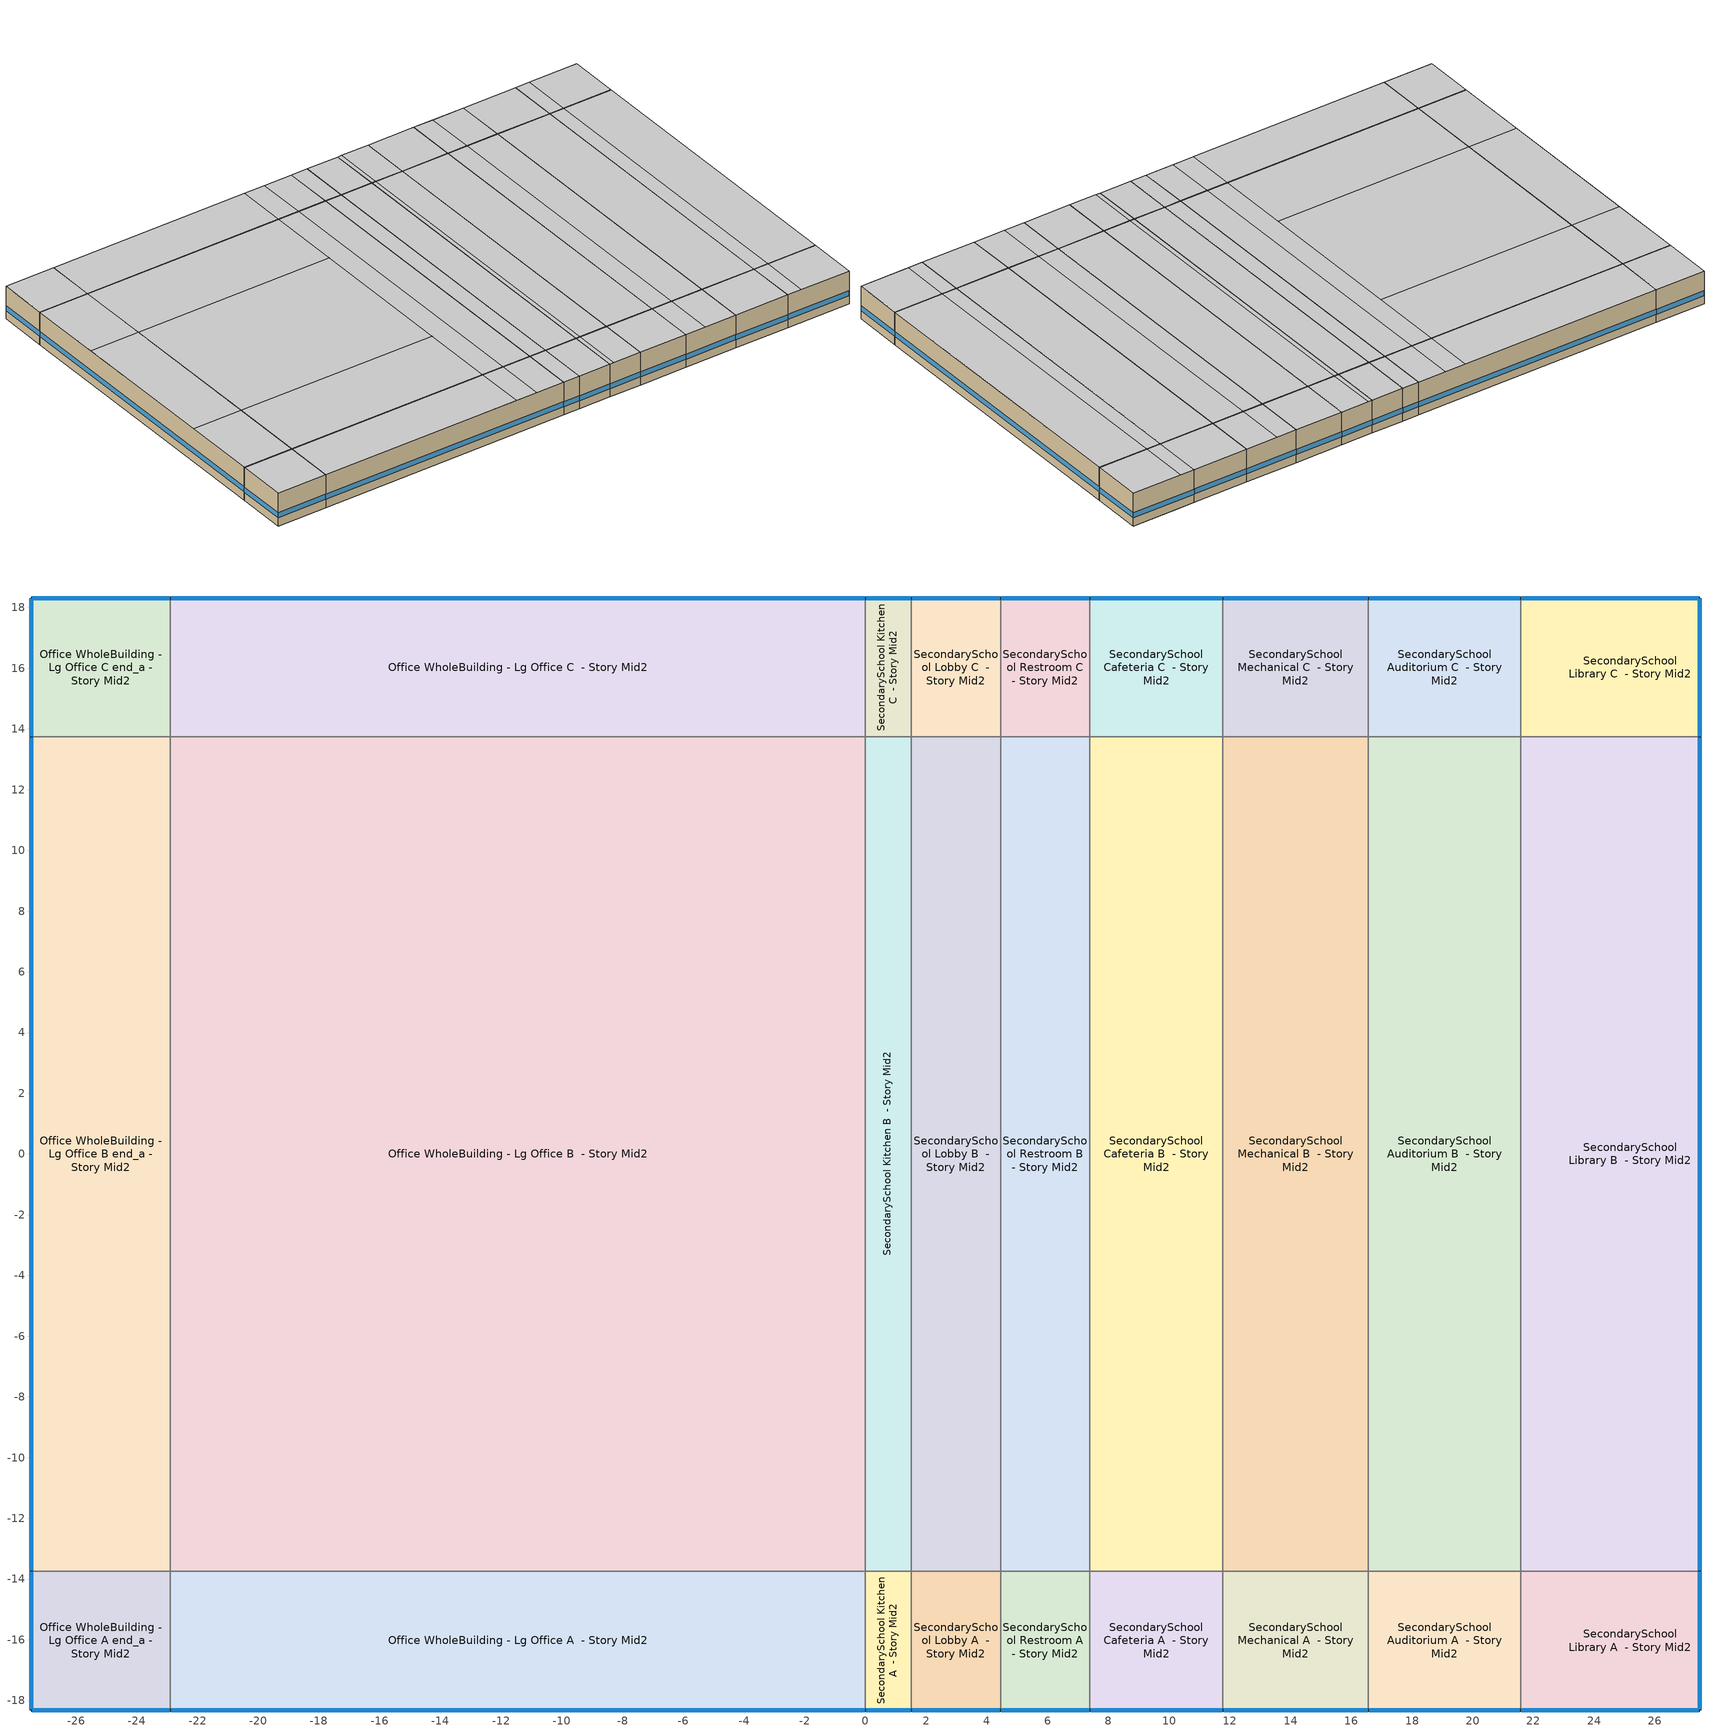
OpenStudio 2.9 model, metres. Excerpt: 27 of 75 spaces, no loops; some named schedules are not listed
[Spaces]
Office WholeBuilding - Lg Office A end_a - Story Mid2
 floor to Office WholeBuilding - Lg Office A end_a - Story Mid: -27.47,-18.31 -27.47,-13.74 -22.9,-13.74 -22.9,-18.31 z6.1
 wall outside: -27.47,-13.74 -27.47,-18.31 -22.9,-18.31 z6.1:9.14
 wall to Office WholeBuilding - Lg Office B end_a - Story Mid2: -22.9,-13.74 -27.47,-13.74 z6.1:9.14
 wall to Office WholeBuilding - Lg Office A  - Story Mid2: -22.9,-18.31 -22.9,-13.74 z6.1:9.14
 window: -27.47,-13.77 -27.47,-18.29 / -27.44,-18.31 -22.92,-18.31 z6.86:7.32
 ceiling to SecondarySchool Classroom A end_a - Story Mid3: -22.9,-18.31 -22.9,-13.74 -27.47,-13.74 -27.47,-18.31 z9.14
Office WholeBuilding - Lg Office B end_a - Story Mid2
 floor to Office WholeBuilding - Lg Office B end_a - Story Mid: -27.47,-13.74 -27.47,13.74 -22.9,13.74 -22.9,-13.74 z6.1
 wall outside: -27.47,13.74 -27.47,-13.74 z6.1:9.14
 wall to Office WholeBuilding - Lg Office C end_a - Story Mid2: -22.9,13.74 -27.47,13.74 z6.1:9.14
 wall to Office WholeBuilding - Lg Office B  - Story Mid2: -22.9,-13.74 -22.9,13.74 z6.1:9.14
 window: -27.47,13.71 -27.47,-13.71 z6.86:7.32
 ceiling to SecondarySchool Classroom A end_a - Story Mid3: -22.9,-13.74 -22.9,-6.92 -27.47,-6.92 -27.47,-13.74 z9.14
 ceiling to SecondarySchool Classroom C end_a - Story Mid3: -22.9,6.92 -22.9,13.74 -27.47,13.74 -27.47,6.92 z9.14
 ceiling to SecondarySchool Corridor B end_a - Story Mid3: -22.9,-6.92 -22.9,6.92 -27.47,6.92 -27.47,-6.92 z9.14
Office WholeBuilding - Lg Office C end_a - Story Mid2
 floor to Office WholeBuilding - Lg Office C end_a - Story Mid: -27.47,13.74 -27.47,18.31 -22.9,18.31 -22.9,13.74 z6.1
 wall outside: -22.9,18.31 -27.47,18.31 -27.47,13.74 z6.1:9.14
 wall to Office WholeBuilding - Lg Office C  - Story Mid2: -22.9,13.74 -22.9,18.31 z6.1:9.14
 window: -27.47,18.29 -27.47,13.77 / -22.92,18.31 -27.44,18.31 z6.86:7.32
 ceiling to SecondarySchool Classroom C end_a - Story Mid3: -22.9,13.74 -22.9,18.31 -27.47,18.31 -27.47,13.74 z9.14
Office WholeBuilding - Lg Office A  - Story Mid2
 floor to Office WholeBuilding - Lg Office A  - Story Mid: 0,-13.74 0,-18.31 -22.9,-18.31 -22.9,-13.74 z6.1
 wall outside: -22.9,-18.31 0,-18.31 z6.1:9.14
 wall to Office WholeBuilding - Lg Office B  - Story Mid2: 0,-13.74 -22.9,-13.74 z6.1:9.14
 wall to SecondarySchool Kitchen A  - Story Mid2: 0,-18.31 0,-13.74 z6.1:9.14
 window: -22.87,-18.31 -0.03,-18.31 z6.86:7.32
 ceiling to SecondarySchool Auditorium A  - Story Mid3: -2.6,-18.31 -2.6,-13.74 -4.5,-13.74 -4.5,-18.31 z9.14
 ceiling to SecondarySchool Classroom A  - Story Mid3: -4.5,-18.31 -4.5,-13.74 -22.9,-13.74 -22.9,-18.31 z9.14
 ceiling to SecondarySchool Office A  - Story Mid3: 0,-18.31 0,-13.74 -2.6,-13.74 -2.6,-18.31 z9.14
Office WholeBuilding - Lg Office B  - Story Mid2
 floor to Office WholeBuilding - Lg Office B  - Story Mid: 0,13.74 0,-13.74 -22.9,-13.74 -22.9,13.74 z6.1
 wall to Office WholeBuilding - Lg Office C  - Story Mid2: 0,13.74 -22.9,13.74 z6.1:9.14
 wall to SecondarySchool Kitchen B  - Story Mid2: 0,-13.74 0,13.74 z6.1:9.14
 ceiling to SecondarySchool Auditorium B  - Story Mid3: -2.6,-13.74 -2.6,13.74 -4.5,13.74 -4.5,-13.74 z9.14
 ceiling to SecondarySchool Classroom A  - Story Mid3: -4.5,-13.74 -4.5,-6.92 -22.9,-6.92 -22.9,-13.74 z9.14
 ceiling to SecondarySchool Office B  - Story Mid3: 0,-13.74 0,13.74 -2.6,13.74 -2.6,-13.74 z9.14
 ceiling to SecondarySchool Classroom C  - Story Mid3: -4.5,6.92 -4.5,13.74 -22.9,13.74 -22.9,6.92 z9.14
 ceiling to SecondarySchool Corridor B  - Story Mid3: -4.5,-6.92 -4.5,6.92 -22.9,6.92 -22.9,-6.92 z9.14
Office WholeBuilding - Lg Office C  - Story Mid2
 floor to Office WholeBuilding - Lg Office C  - Story Mid: 0,18.31 0,13.74 -22.9,13.74 -22.9,18.31 z6.1
 wall outside: 0,18.31 -22.9,18.31 z6.1:9.14
 wall to SecondarySchool Kitchen C  - Story Mid2: 0,13.74 0,18.31 z6.1:9.14
 window: -0.03,18.31 -22.87,18.31 z6.86:7.32
 ceiling to SecondarySchool Auditorium C  - Story Mid3: -2.6,13.74 -2.6,18.31 -4.5,18.31 -4.5,13.74 z9.14
 ceiling to SecondarySchool Classroom C  - Story Mid3: -4.5,13.74 -4.5,18.31 -22.9,18.31 -22.9,13.74 z9.14
 ceiling to SecondarySchool Office C  - Story Mid3: 0,13.74 0,18.31 -2.6,18.31 -2.6,13.74 z9.14
SecondarySchool Kitchen A  - Story Mid2
 floor to Office WholeBuilding - Lg Office A  - Story Mid: 1.51,-13.74 1.51,-18.31 0,-18.31 0,-13.74 z6.1
 wall outside: 0,-18.31 1.51,-18.31 z6.1:9.14
 wall to SecondarySchool Kitchen B  - Story Mid2: 1.51,-13.74 0,-13.74 z6.1:9.14
 wall to SecondarySchool Lobby A  - Story Mid2: 1.51,-18.31 1.51,-13.74 z6.1:9.14
 window: 0.03,-18.31 1.49,-18.31 z6.86:7.33
 ceiling to SecondarySchool Office A  - Story Mid3: 1.51,-18.31 1.51,-13.74 0,-13.74 0,-18.31 z9.14
SecondarySchool Kitchen B  - Story Mid2
 floor to Office WholeBuilding - Lg Office B  - Story Mid: 1.51,13.74 1.51,-13.74 0,-13.74 0,13.74 z6.1
 wall to SecondarySchool Kitchen C  - Story Mid2: 1.51,13.74 0,13.74 z6.1:9.14
 wall to SecondarySchool Lobby B  - Story Mid2: 1.51,-13.74 1.51,13.74 z6.1:9.14
 ceiling to SecondarySchool Office B  - Story Mid3: 1.51,-13.74 1.51,13.74 0,13.74 0,-13.74 z9.14
SecondarySchool Kitchen C  - Story Mid2
 floor to Office WholeBuilding - Lg Office C  - Story Mid: 1.51,18.31 1.51,13.74 0,13.74 0,18.31 z6.1
 wall outside: 1.51,18.31 0,18.31 z6.1:9.14
 wall to SecondarySchool Lobby C  - Story Mid2: 1.51,13.74 1.51,18.31 z6.1:9.14
 window: 1.49,18.31 0.03,18.31 z6.86:7.33
 ceiling to SecondarySchool Office C  - Story Mid3: 1.51,13.74 1.51,18.31 0,18.31 0,13.74 z9.14
SecondarySchool Lobby A  - Story Mid2
 floor to Office WholeBuilding - Lg Office A  - Story Mid: 4.45,-13.74 4.45,-18.31 1.51,-18.31 1.51,-13.74 z6.1
 wall outside: 1.51,-18.31 4.45,-18.31 z6.1:9.14
 wall to SecondarySchool Lobby B  - Story Mid2: 4.45,-13.74 1.51,-13.74 z6.1:9.14
 wall to SecondarySchool Restroom A  - Story Mid2: 4.45,-18.31 4.45,-13.74 z6.1:9.14
 window: 1.54,-18.31 4.42,-18.31 z6.86:7.32
 ceiling to SecondarySchool Office A  - Story Mid3: 4.45,-18.31 4.45,-13.74 1.51,-13.74 1.51,-18.31 z9.14
SecondarySchool Lobby B  - Story Mid2
 floor to Office WholeBuilding - Lg Office B  - Story Mid: 4.45,13.74 4.45,-13.74 1.51,-13.74 1.51,13.74 z6.1
 wall to SecondarySchool Lobby C  - Story Mid2: 4.45,13.74 1.51,13.74 z6.1:9.14
 wall to SecondarySchool Restroom B  - Story Mid2: 4.45,-13.74 4.45,13.74 z6.1:9.14
 ceiling to SecondarySchool Office B  - Story Mid3: 4.45,-13.74 4.45,13.74 1.51,13.74 1.51,-13.74 z9.14
SecondarySchool Lobby C  - Story Mid2
 floor to Office WholeBuilding - Lg Office C  - Story Mid: 4.45,18.31 4.45,13.74 1.51,13.74 1.51,18.31 z6.1
 wall outside: 4.45,18.31 1.51,18.31 z6.1:9.14
 wall to SecondarySchool Restroom C  - Story Mid2: 4.45,13.74 4.45,18.31 z6.1:9.14
 window: 4.42,18.31 1.54,18.31 z6.86:7.32
 ceiling to SecondarySchool Office C  - Story Mid3: 4.45,13.74 4.45,18.31 1.51,18.31 1.51,13.74 z9.14
SecondarySchool Restroom A  - Story Mid2
 floor to Office WholeBuilding - Lg Office A  - Story Mid: 4.45,-18.31 4.45,-13.74 7.39,-13.74 7.39,-18.31 z6.1
 wall outside: 4.45,-18.31 7.39,-18.31 z6.1:9.14
 wall to SecondarySchool Restroom B  - Story Mid2: 7.39,-13.74 4.45,-13.74 z6.1:9.14
 wall to SecondarySchool Cafeteria A  - Story Mid2: 7.39,-18.31 7.39,-13.74 z6.1:9.14
 window: 4.48,-18.31 7.36,-18.31 z6.86:7.32
 ceiling to SecondarySchool Gym - audience A  - Story Mid3: 7.39,-18.31 7.39,-13.74 4.86,-13.74 4.86,-18.31 z9.14
 ceiling to SecondarySchool Office A  - Story Mid3: 4.86,-18.31 4.86,-13.74 4.45,-13.74 4.45,-18.31 z9.14
SecondarySchool Restroom B  - Story Mid2
 floor to Office WholeBuilding - Lg Office B  - Story Mid: 4.45,-13.74 4.45,13.74 7.39,13.74 7.39,-13.74 z6.1
 wall to SecondarySchool Restroom C  - Story Mid2: 7.39,13.74 4.45,13.74 z6.1:9.14
 wall to SecondarySchool Cafeteria B  - Story Mid2: 7.39,-13.74 7.39,13.74 z6.1:9.14
 ceiling to SecondarySchool Gym - audience B  - Story Mid3: 7.39,-13.74 7.39,13.74 4.86,13.74 4.86,-13.74 z9.14
 ceiling to SecondarySchool Office B  - Story Mid3: 4.86,-13.74 4.86,13.74 4.45,13.74 4.45,-13.74 z9.14
SecondarySchool Restroom C  - Story Mid2
 floor to Office WholeBuilding - Lg Office C  - Story Mid: 4.45,13.74 4.45,18.31 7.39,18.31 7.39,13.74 z6.1
 wall outside: 7.39,18.31 4.45,18.31 z6.1:9.14
 wall to SecondarySchool Cafeteria C  - Story Mid2: 7.39,13.74 7.39,18.31 z6.1:9.14
 window: 7.36,18.31 4.48,18.31 z6.86:7.32
 ceiling to SecondarySchool Gym - audience C  - Story Mid3: 7.39,13.74 7.39,18.31 4.86,18.31 4.86,13.74 z9.14
 ceiling to SecondarySchool Office C  - Story Mid3: 4.86,13.74 4.86,18.31 4.45,18.31 4.45,13.74 z9.14
SecondarySchool Cafeteria A  - Story Mid2
 floor to Office WholeBuilding - Lg Office A  - Story Mid: 11.77,-13.74 11.77,-18.31 7.39,-18.31 7.39,-13.74 z6.1
 wall outside: 7.39,-18.31 11.77,-18.31 z6.1:9.14
 wall to SecondarySchool Cafeteria B  - Story Mid2: 11.77,-13.74 7.39,-13.74 z6.1:9.14
 wall to SecondarySchool Mechanical A  - Story Mid2: 11.77,-18.31 11.77,-13.74 z6.1:9.14
 window: 7.41,-18.31 11.74,-18.31 z6.86:7.32
 ceiling to SecondarySchool Gym - audience A  - Story Mid3: 11.77,-18.31 11.77,-13.74 7.39,-13.74 7.39,-18.31 z9.14
SecondarySchool Cafeteria B  - Story Mid2
 floor to Office WholeBuilding - Lg Office B  - Story Mid: 11.77,13.74 11.77,-13.74 7.39,-13.74 7.39,13.74 z6.1
 wall to SecondarySchool Cafeteria C  - Story Mid2: 11.77,13.74 7.39,13.74 z6.1:9.14
 wall to SecondarySchool Mechanical B  - Story Mid2: 11.77,-13.74 11.77,13.74 z6.1:9.14
 ceiling to SecondarySchool Gym - audience B  - Story Mid3: 11.77,-13.74 11.77,13.74 7.39,13.74 7.39,-13.74 z9.14
SecondarySchool Cafeteria C  - Story Mid2
 floor to Office WholeBuilding - Lg Office C  - Story Mid: 11.77,18.31 11.77,13.74 7.39,13.74 7.39,18.31 z6.1
 wall outside: 11.77,18.31 7.39,18.31 z6.1:9.14
 wall to SecondarySchool Mechanical C  - Story Mid2: 11.77,13.74 11.77,18.31 z6.1:9.14
 window: 11.74,18.31 7.41,18.31 z6.86:7.32
 ceiling to SecondarySchool Gym - audience C  - Story Mid3: 11.77,13.74 11.77,18.31 7.39,18.31 7.39,13.74 z9.14
SecondarySchool Mechanical A  - Story Mid2
 floor to Office WholeBuilding - Lg Office A  - Story Mid: 11.77,-18.31 11.77,-13.74 16.56,-13.74 16.56,-18.31 z6.1
 wall outside: 11.77,-18.31 16.56,-18.31 z6.1:9.14
 wall to SecondarySchool Mechanical B  - Story Mid2: 16.56,-13.74 11.77,-13.74 z6.1:9.14
 wall to SecondarySchool Auditorium A  - Story Mid2: 16.56,-18.31 16.56,-13.74 z6.1:9.14
 window: 11.8,-18.31 16.54,-18.31 z6.86:7.32
 ceiling to SecondarySchool Gym - audience A  - Story Mid3: 13.61,-18.31 13.61,-13.74 11.77,-13.74 11.77,-18.31 z9.14
 ceiling to SecondarySchool Gym A  - Story Mid3: 16.56,-18.31 16.56,-13.74 13.61,-13.74 13.61,-18.31 z9.14
SecondarySchool Mechanical B  - Story Mid2
 floor to Office WholeBuilding - Lg Office B  - Story Mid: 11.77,-13.74 11.77,13.74 16.56,13.74 16.56,-13.74 z6.1
 wall to SecondarySchool Mechanical C  - Story Mid2: 16.56,13.74 11.77,13.74 z6.1:9.14
 wall to SecondarySchool Auditorium B  - Story Mid2: 16.56,-13.74 16.56,13.74 z6.1:9.14
 ceiling to SecondarySchool Gym - audience B  - Story Mid3: 13.61,-13.74 13.61,13.74 11.77,13.74 11.77,-13.74 z9.14
 ceiling to SecondarySchool Gym B  - Story Mid3: 16.56,-13.74 16.56,13.74 13.61,13.74 13.61,-13.74 z9.14
SecondarySchool Mechanical C  - Story Mid2
 floor to Office WholeBuilding - Lg Office C  - Story Mid: 11.77,13.74 11.77,18.31 16.56,18.31 16.56,13.74 z6.1
 wall outside: 16.56,18.31 11.77,18.31 z6.1:9.14
 wall to SecondarySchool Auditorium C  - Story Mid2: 16.56,13.74 16.56,18.31 z6.1:9.14
 window: 16.54,18.31 11.8,18.31 z6.86:7.32
 ceiling to SecondarySchool Gym - audience C  - Story Mid3: 13.61,13.74 13.61,18.31 11.77,18.31 11.77,13.74 z9.14
 ceiling to SecondarySchool Gym C  - Story Mid3: 16.56,13.74 16.56,18.31 13.61,18.31 13.61,13.74 z9.14
SecondarySchool Auditorium A  - Story Mid2
 floor to Office WholeBuilding - Lg Office A  - Story Mid: 21.58,-13.74 21.58,-18.31 16.56,-18.31 16.56,-13.74 z6.1
 wall outside: 16.56,-18.31 21.58,-18.31 z6.1:9.14
 wall to SecondarySchool Auditorium B  - Story Mid2: 21.58,-13.74 16.56,-13.74 z6.1:9.14
 wall to SecondarySchool Library A  - Story Mid2: 21.58,-18.31 21.58,-13.74 z6.1:9.14
 window: 16.59,-18.31 21.55,-18.31 z6.86:7.32
 ceiling to SecondarySchool Gym A  - Story Mid3: 21.58,-18.31 21.58,-13.74 16.56,-13.74 16.56,-18.31 z9.14
SecondarySchool Auditorium B  - Story Mid2
 floor to Office WholeBuilding - Lg Office B  - Story Mid: 21.58,13.74 21.58,-13.74 16.56,-13.74 16.56,13.74 z6.1
 wall to SecondarySchool Auditorium C  - Story Mid2: 21.58,13.74 16.56,13.74 z6.1:9.14
 wall to SecondarySchool Library B  - Story Mid2: 21.58,-13.74 21.58,13.74 z6.1:9.14
 ceiling to SecondarySchool Gym B  - Story Mid3: 21.58,-13.74 21.58,13.74 16.56,13.74 16.56,-13.74 z9.14
SecondarySchool Auditorium C  - Story Mid2
 floor to Office WholeBuilding - Lg Office C  - Story Mid: 21.58,18.31 21.58,13.74 16.56,13.74 16.56,18.31 z6.1
 wall outside: 21.58,18.31 16.56,18.31 z6.1:9.14
 wall to SecondarySchool Library C  - Story Mid2: 21.58,13.74 21.58,18.31 z6.1:9.14
 window: 21.55,18.31 16.59,18.31 z6.86:7.32
 ceiling to SecondarySchool Gym C  - Story Mid3: 21.58,13.74 21.58,18.31 16.56,18.31 16.56,13.74 z9.14
SecondarySchool Library A  - Story Mid2
 floor to Office WholeBuilding - Lg Office A  - Story Mid: 22.9,-13.74 22.9,-18.31 21.58,-18.31 21.58,-13.74 z6.1
 floor to Office WholeBuilding - Lg Office A end_b - Story Mid: 27.47,-13.74 27.47,-18.31 22.9,-18.31 22.9,-13.74 z6.1
 wall outside: 21.58,-18.31 27.47,-18.31 27.47,-13.74 z6.1:9.14
 wall to SecondarySchool Library B  - Story Mid2: 27.47,-13.74 21.58,-13.74 z6.1:9.14
 window: 27.47,-18.29 27.47,-13.77 / 21.6,-18.31 27.44,-18.31 z6.86:7.32
 ceiling to SecondarySchool Gym A  - Story Mid3: 22.9,-18.31 22.9,-13.74 21.58,-13.74 21.58,-18.31 z9.14
 ceiling to SecondarySchool Gym A end_b - Story Mid3: 27.47,-18.31 27.47,-13.74 22.9,-13.74 22.9,-18.31 z9.14
SecondarySchool Library B  - Story Mid2
 floor to Office WholeBuilding - Lg Office B  - Story Mid: 22.9,13.74 22.9,-13.74 21.58,-13.74 21.58,13.74 z6.1
 floor to Office WholeBuilding - Lg Office B end_b - Story Mid: 27.47,13.74 27.47,-13.74 22.9,-13.74 22.9,13.74 z6.1
 wall outside: 27.47,-13.74 27.47,13.74 z6.1:9.14
 wall to SecondarySchool Library C  - Story Mid2: 27.47,13.74 21.58,13.74 z6.1:9.14
 window: 27.47,-13.71 27.47,13.71 z6.86:7.32
 ceiling to SecondarySchool Gym B  - Story Mid3: 22.9,-13.74 22.9,13.74 21.58,13.74 21.58,-13.74 z9.14
 ceiling to SecondarySchool Gym B end_b - Story Mid3: 27.47,-13.74 27.47,13.74 22.9,13.74 22.9,-13.74 z9.14
SecondarySchool Library C  - Story Mid2
 floor to Office WholeBuilding - Lg Office C  - Story Mid: 22.9,18.31 22.9,13.74 21.58,13.74 21.58,18.31 z6.1
 floor to Office WholeBuilding - Lg Office C end_b - Story Mid: 27.47,18.31 27.47,13.74 22.9,13.74 22.9,18.31 z6.1
 wall outside: 27.47,13.74 27.47,18.31 21.58,18.31 z6.1:9.14
 window: 27.47,13.77 27.47,18.29 / 27.44,18.31 21.6,18.31 z6.86:7.32
 ceiling to SecondarySchool Gym C  - Story Mid3: 22.9,13.74 22.9,18.31 21.58,18.31 21.58,13.74 z9.14
 ceiling to SecondarySchool Gym C end_b - Story Mid3: 27.47,13.74 27.47,18.31 22.9,18.31 22.9,13.74 z9.14
[Site]
Buffalo Niagara Intl Ap_NY_USA: Latitude {deg}=42.93; Longitude {deg}=-78.73; Time Zone {hr}=-5; Elevation {m}=215; Terrain=City
[Site:WaterMainsTemperature]
Calculation Method=Correlation; Annual Average Outdoor Air Temperature {C}=8.96667; Maximum Difference In Monthly Average Outdoor Air Temperatures {deltaC}=26.2
[SizingPeriod:DesignDay] Barometric Pressure {Pa}=98769; Sky Clearness=0; Rain Indicator=0; Snow Indicator=0; Day of Month=21; Daylight Saving Time Indicator=0; Humidity Indicating Type=Wetbulb; Dry-Bulb Temperature Range Modifier Type=DefaultMultipliers
Name | Maximum Dry-Bulb Temperature {C} | Daily Dry-Bulb Temperature Range {deltaC} | Humidity Indicating Conditions at Maximum Dry-Bulb | Wind Speed {m/s} | Wind Direction {deg} | Month | Day Type | Solar Model Indicator | ASHRAE Taub | ASHRAE Taud
Buffalo Niagara Intl Ap Ann Clg .4% Condns DB=>MWB 1 | 30.3 | 9.3 | 21.8 | 5.7 | 240 | 7 | SummerDesignDay | ASHRAETau | 0.462 | 2.001
Buffalo Niagara Intl Ap Ann Clg .4% Condns WB=>MDB 1 | 27.8 | 9.3 | 23.8 | 5.7 | 240 | 7 | SummerDesignDay | ASHRAETau | 0.462 | 2.001
Buffalo Niagara Intl Ap Ann Htg 99.6% Condns DB 1 | -16.3 | 0 | -16.3 | 5.1 | 270 | 1 | WinterDesignDay | ASHRAEClearSky
[ClimateZones]
Climate Zone Institution Name 1=ASHRAE; Climate Zone Document Name 1=ANSI/ASHRAE Standard 169; Climate Zone Document Year 1=2006; Climate Zone Value 1=6A
[Building]
DOE Ref Pre-1980|LargeOffice|SecondarySchool: Default Construction Set=Res DOE Ref Pre-1980 - Office - ASHRAE 169-2013-6A; Standards Building Type=Office
[Site:GroundTemperature:BuildingSurface]
19.527, 19.502, 19.536, 19.598, 20.002, 21.64, 22.225, 22.375, 21.449, 20.121, 19.802, 19.633
[DefaultConstructionSet]
Res DOE Ref Pre-1980 - Office - ASHRAE 169-2013-6A: Default Exterior Surface Constructions=Default Surface Constructions 1; Default Interior Surface Constructions=Default Surface Constructions 2; Default Ground Contact Surface Constructions=Default Surface Constructions 3; Default Exterior SubSurface Constructions=Default Sub Surface Constructions 1; Default Interior SubSurface Constructions=Default Sub Surface Constructions 2; Interior Partition Construction=Typical Interior Partition
[DefaultSurfaceConstructions]
Name | Floor Construction | Wall Construction | Roof Ceiling Construction
Default Surface Constructions 1 | Typical Insulated Exterior Mass Floor | Typical Insulated Exterior Mass Wall R-6.9 | Typical IEAD Roof R-16.67
Default Surface Constructions 2 | Typical Interior Floor | Typical Interior Wall | Typical Interior Ceiling
Default Surface Constructions 3 | ext-slab-mass | Typical Insulated Basement Mass Wall
[Construction]
Typical Insulated Exterior Mass Floor: 4 in. Normalweight Concrete Floor, Typical Carpet Pad
Typical Insulated Exterior Mass Wall R-6.9: 1IN Stucco, 8IN CONCRETE HW RefBldg, Typical Insulation R-4.51, 1/2IN Gypsum
Typical IEAD Roof R-16.67: Roof Membrane, Typical Insulation R-15.55, Metal Roof Surface
Typical Interior Floor: 100mm Normalweight concrete floor, CP02 CARPET PAD
Typical Interior Wall: G01 13mm gypsum board, G01 13mm gypsum board
Typical Interior Ceiling: CP02 CARPET PAD, 100mm Normalweight concrete floor
ext-slab-mass: HW CONCRETE, CP02 CARPET PAD
Typical Insulated Basement Mass Wall: 8 in. Concrete Block Basement Wall
U 0.62 SHGC 0.41 Simple Glazing Window U-0.62 SHGC 0.41: U 0.62 SHGC 0.41 Simple Glazing U-1.23 SHGC 0.41
U 0.62 SHGC 0.41 Simple Glazing Window U-0.62 SHGC 0.41 1: U 0.62 SHGC 0.41 Simple Glazing U-1.23 SHGC 0.41 1
Typical Insulated Metal Door: F08 Metal surface, Typical Insulation
U 0.88 SHGC 0.16 Sgl Ref-A-L Clr 6mm: REF A CLEAR LO 6MM
Typical Overhead Door: Typical Insulation
Typical Interior Window: Clear 3mm
Typical Interior Door; Typical Interior Partition: G05 25mm wood
InteriorFurnishings 1: Std Wood 6inch 1
[Material:NoMass] Roughness=Smooth; Thermal Absorptance=0.9; Solar Absorptance=0.7
Name | Thermal Resistance {m2-K/W} | Visible Absorptance
Typical Insulation R-4.51 | 0.793917 | 0.7
Typical Carpet Pad; CP02 CARPET PAD | 0.21648 | 0.8
Typical Insulation R-15.55 | 2.73841 | 0.7
Typical Insulation | 0.0282222 | 0.7
[Material]
Name | Roughness | Thickness {m} | Conductivity {W/m-K} | Density {kg/m3} | Specific Heat {J/kg-K} | Thermal Absorptance | Solar Absorptance | Visible Absorptance
4 in. Normalweight Concrete Floor | MediumRough | 0.1016 | 2.31 | 2322 | 832 | 0.9 | 0.7 | 0.7
1IN Stucco | Smooth | 0.0253 | 0.6918 | 1858 | 837 | 0.9 | 0.7 | 0.92
8IN CONCRETE HW RefBldg | Rough | 0.2032 | 1.311 | 2240 | 836.8 | 0.9 | 0.7 | 0.7
1/2IN Gypsum | Smooth | 0.0127 | 0.16 | 784.9 | 830 | 0.9 | 0.4 | 0.4
Roof Membrane | VeryRough | 0.0095 | 0.16 | 1121.29 | 1460 | 0.9 | 0.7 | 0.7
Metal Roof Surface; F08 Metal surface | Smooth | 0.0008 | 45.28 | 7824 | 500 | 0.9 | 0.7 | 0.7
100mm Normalweight concrete floor | MediumRough | 0.1016 | 2.31045 | 2322 | 832.557 |  | 0 | 0
G01 13mm gypsum board | Smooth | 0.0127 | 0.160031 | 800.001 | 1090.73 | 0.9 | 0.7 | 0.5
HW CONCRETE | Rough | 0.1016 | 1.31125 | 2240 | 837.36 | 0.9 | 0.7 | 0.7
8 in. Concrete Block Basement Wall | MediumRough | 0.2032 | 1.326 | 1842 | 912 | 0.9 | 0.7 | 0.7
G05 25mm wood | MediumSmooth | 0.0254 | 0.15 | 608 | 1630 | 0.9 | 0.5 | 0.5
Std Wood 6inch 1 | MediumSmooth | 0.15 | 0.12 | 540 | 1210 | 0.9 | 0.7 | 0.7
[DefaultSubSurfaceConstructions]
Name | Fixed Window Construction | Operable Window Construction | Door Construction | Glass Door Construction | Overhead Door Construction | Tubular Daylight Dome Construction | Tubular Daylight Diffuser Construction
Default Sub Surface Constructions 1 | U 0.62 SHGC 0.41 Simple Glazing Window U-0.62 SHGC 0.41 | U 0.62 SHGC 0.41 Simple Glazing Window U-0.62 SHGC 0.41 1 | Typical Insulated Metal Door | U 0.88 SHGC 0.16 Sgl Ref-A-L Clr 6mm | Typical Overhead Door | Typical Interior Window | Typical Interior Window
Default Sub Surface Constructions 2 | Typical Interior Window | Typical Interior Window | Typical Interior Door
[WindowMaterial:SimpleGlazingSystem] U-Factor {W/m2-K}=7; Solar Heat Gain Coefficient=0.41; Visible Transmittance=0.32
U 0.62 SHGC 0.41 Simple Glazing U-1.23 SHGC 0.41; U 0.62 SHGC 0.41 Simple Glazing U-1.23 SHGC 0.41 1
[WindowMaterial:Glazing] Optical Data Type=SpectralAverage; Infrared Transmittance at Normal Incidence=0; Front Side Infrared Hemispherical Emissivity=0.84; Conductivity {W/m-K}=0.9; Dirt Correction Factor for Solar and Visible Transmittance=1; Solar Diffusing=No
Name | Thickness {m} | Solar Transmittance at Normal Incidence | Front Side Solar Reflectance at Normal Incidence | Back Side Solar Reflectance at Normal Incidence | Visible Transmittance at Normal Incidence | Front Side Visible Reflectance at Normal Incidence | Back Side Visible Reflectance at Normal Incidence | Back Side Infrared Hemispherical Emissivity
REF A CLEAR LO 6MM | 0.006 | 0.066 | 0.341 | 0.493 | 0.08 | 0.41 | 0.37 | 0.4
Clear 3mm | 0.003 | 0.837 | 0.075 | 0.075 | 0.898 | 0.081 | 0.081 | 0.84
[BuildingStory]
Story Mid2: Nominal Z Coordinate {m}=6.096; Nominal Floor to Floor Height {m}=3.048
[Space] Space Type=Story Mid2 Blended Space Type; Building Story=Story Mid2
Name | Thermal Zone
Office WholeBuilding - Lg Office A end_a - Story Mid2 | Zone Office WholeBuilding - Lg Office A end_a - Story Mid2
Office WholeBuilding - Lg Office B end_a - Story Mid2 | Zone Office WholeBuilding - Lg Office B end_a - Story Mid2
Office WholeBuilding - Lg Office C end_a - Story Mid2 | Zone Office WholeBuilding - Lg Office C end_a - Story Mid2
Office WholeBuilding - Lg Office A  - Story Mid2 | Zone Office WholeBuilding - Lg Office A  - Story Mid2
Office WholeBuilding - Lg Office B  - Story Mid2 | Zone Office WholeBuilding - Lg Office B  - Story Mid2
Office WholeBuilding - Lg Office C  - Story Mid2 | Zone Office WholeBuilding - Lg Office C  - Story Mid2
SecondarySchool Kitchen A  - Story Mid2 | Zone SecondarySchool Kitchen A  - Story Mid2
SecondarySchool Kitchen B  - Story Mid2 | Zone SecondarySchool Kitchen B  - Story Mid2
SecondarySchool Kitchen C  - Story Mid2 | Zone SecondarySchool Kitchen C  - Story Mid2
SecondarySchool Lobby A  - Story Mid2 | Zone SecondarySchool Lobby A  - Story Mid2
SecondarySchool Lobby B  - Story Mid2 | Zone SecondarySchool Lobby B  - Story Mid2
SecondarySchool Lobby C  - Story Mid2 | Zone SecondarySchool Lobby C  - Story Mid2
SecondarySchool Restroom A  - Story Mid2 | Zone SecondarySchool Restroom A  - Story Mid2
SecondarySchool Restroom B  - Story Mid2 | Zone SecondarySchool Restroom B  - Story Mid2
SecondarySchool Restroom C  - Story Mid2 | Zone SecondarySchool Restroom C  - Story Mid2
SecondarySchool Cafeteria A  - Story Mid2 | Zone SecondarySchool Cafeteria A  - Story Mid2
SecondarySchool Cafeteria B  - Story Mid2 | Zone SecondarySchool Cafeteria B  - Story Mid2
SecondarySchool Cafeteria C  - Story Mid2 | Zone SecondarySchool Cafeteria C  - Story Mid2
SecondarySchool Mechanical A  - Story Mid2 | Zone SecondarySchool Mechanical A  - Story Mid2
SecondarySchool Mechanical B  - Story Mid2 | Zone SecondarySchool Mechanical B  - Story Mid2
SecondarySchool Mechanical C  - Story Mid2 | Zone SecondarySchool Mechanical C  - Story Mid2
SecondarySchool Auditorium A  - Story Mid2 | Zone SecondarySchool Auditorium A  - Story Mid2
SecondarySchool Auditorium B  - Story Mid2 | Zone SecondarySchool Auditorium B  - Story Mid2
SecondarySchool Auditorium C  - Story Mid2 | Zone SecondarySchool Auditorium C  - Story Mid2
SecondarySchool Library A  - Story Mid2 | Zone SecondarySchool Library A  - Story Mid2
SecondarySchool Library B  - Story Mid2 | Zone SecondarySchool Library B  - Story Mid2
SecondarySchool Library C  - Story Mid2 | Zone SecondarySchool Library C  - Story Mid2
[ThermalZone] Multiplier=1; Use Ideal Air Loads=No
Name | Thermostat
Zone Office WholeBuilding - Lg Office A end_a - Story Mid2 | Office WholeBuilding - Lg Office - DOE Ref Pre-1980 Thermostat 7
Zone Office WholeBuilding - Lg Office B end_a - Story Mid2 | Office WholeBuilding - Lg Office - DOE Ref Pre-1980 Thermostat 8
Zone Office WholeBuilding - Lg Office C end_a - Story Mid2 | Office WholeBuilding - Lg Office - DOE Ref Pre-1980 Thermostat 20
Zone Office WholeBuilding - Lg Office A  - Story Mid2 | Office WholeBuilding - Lg Office - DOE Ref Pre-1980 Thermostat 21
Zone Office WholeBuilding - Lg Office B  - Story Mid2 | Office WholeBuilding - Lg Office - DOE Ref Pre-1980 Thermostat 22
Zone Office WholeBuilding - Lg Office C  - Story Mid2 | Office WholeBuilding - Lg Office - DOE Ref Pre-1980 Thermostat 23
Zone SecondarySchool Kitchen A  - Story Mid2 | SecondarySchool Kitchen - DOE Ref Pre-1980 Thermostat 1
Zone SecondarySchool Kitchen B  - Story Mid2 | SecondarySchool Kitchen - DOE Ref Pre-1980 Thermostat
Zone SecondarySchool Kitchen C  - Story Mid2 | SecondarySchool Kitchen - DOE Ref Pre-1980 Thermostat 2
Zone SecondarySchool Lobby A  - Story Mid2 | SecondarySchool Lobby - DOE Ref Pre-1980 Thermostat 1
Zone SecondarySchool Lobby B  - Story Mid2 | SecondarySchool Lobby - DOE Ref Pre-1980 Thermostat 2
Zone SecondarySchool Lobby C  - Story Mid2 | SecondarySchool Lobby - DOE Ref Pre-1980 Thermostat
Zone SecondarySchool Restroom A  - Story Mid2 | SecondarySchool Restroom - DOE Ref Pre-1980 Thermostat
Zone SecondarySchool Restroom B  - Story Mid2 | SecondarySchool Restroom - DOE Ref Pre-1980 Thermostat 1
Zone SecondarySchool Restroom C  - Story Mid2 | SecondarySchool Restroom - DOE Ref Pre-1980 Thermostat 2
Zone SecondarySchool Cafeteria A  - Story Mid2 | SecondarySchool Cafeteria - DOE Ref Pre-1980 Thermostat 1
Zone SecondarySchool Cafeteria B  - Story Mid2 | SecondarySchool Cafeteria - DOE Ref Pre-1980 Thermostat 2
Zone SecondarySchool Cafeteria C  - Story Mid2 | SecondarySchool Cafeteria - DOE Ref Pre-1980 Thermostat
Zone SecondarySchool Mechanical A  - Story Mid2 | SecondarySchool Mechanical - DOE Ref Pre-1980 Thermostat 1
Zone SecondarySchool Mechanical B  - Story Mid2 | SecondarySchool Mechanical - DOE Ref Pre-1980 Thermostat 2
Zone SecondarySchool Mechanical C  - Story Mid2 | SecondarySchool Mechanical - DOE Ref Pre-1980 Thermostat
Zone SecondarySchool Auditorium A  - Story Mid2 | SecondarySchool Auditorium - DOE Ref Pre-1980 Thermostat 1
Zone SecondarySchool Auditorium B  - Story Mid2 | SecondarySchool Auditorium - DOE Ref Pre-1980 Thermostat 2
Zone SecondarySchool Auditorium C  - Story Mid2 | SecondarySchool Auditorium - DOE Ref Pre-1980 Thermostat 3
Zone SecondarySchool Library A  - Story Mid2 | SecondarySchool Library - DOE Ref Pre-1980 Thermostat
Zone SecondarySchool Library B  - Story Mid2 | SecondarySchool Library - DOE Ref Pre-1980 Thermostat 2
Zone SecondarySchool Library C  - Story Mid2 | SecondarySchool Library - DOE Ref Pre-1980 Thermostat 1
[People:Definition] Number of People Calculation Method=People/Area; Fraction Radiant=0.3
Name | People per Space Floor Area {person/m2}
SecondarySchool Library People Definition | 0.229702
Office WholeBuilding - Lg Office People Definition | 0.0538196
SecondarySchool Kitchen People Definition | 0.166625
SecondarySchool Restroom People Definition | 0.0999967
SecondarySchool Auditorium People Definition | 1.0004
SecondarySchool Cafeteria People Definition | 0.71946
SecondarySchool Mechanical People Definition | 0.0100104
[Lights:Definition] Design Level Calculation Method=Watts/Area; Fraction Visible=0.2
Name | Watts per Space Floor Area {W/m2} | Fraction Radiant
SecondarySchool Library Lights Definition | 16.3611 | 0.37
Office WholeBuilding - Lg Office Lights Definition | 16.1459 | 0.7
SecondarySchool Kitchen Lights Definition | 16.7917 | 0.37
SecondarySchool Lobby Lights Definition | 11.9479 | 0.37
SecondarySchool Restroom Lights Definition | 9.57988 | 0.37
SecondarySchool Auditorium Lights Definition | 12.0556 | 0.37
SecondarySchool Cafeteria Lights Definition | 14.4236 | 0.37
SecondarySchool Mechanical Lights Definition | 8.07293 | 0.37
[ElectricEquipment:Definition] Design Level Calculation Method=Watts/Area
Name | Watts per Space Floor Area {W/m2} | Fraction Radiant | Fraction Latent | Fraction Lost
SecondarySchool Library Elec Equip Definition | 10.0104 | 0.5
Office WholeBuilding - Lg Office Elec Equip Definition | 10.7639 | 0.5
SecondarySchool Kitchen Elec Equip Definition | 222.275 | 0.3 | 0.25 | 0.2
SecondarySchool Lobby Elec Equip Definition; SecondarySchool Restroom Elec Equip Definition; SecondarySchool Mechanical Elec Equip Definition | 3.98265 | 0.5
SecondarySchool Auditorium Elec Equip Definition | 4.9514 | 0.5
SecondarySchool Cafeteria Elec Equip Definition | 19.2674 | 0.5
[DesignSpecification:OutdoorAir]
Blended OA 2: Outdoor Air Method=Sum; Outdoor Air Flow per Person {m3/s-person}=0.00776671; Outdoor Air Flow per Floor Area {m3/s-m2}=0.000375907
[GasEquipment:Definition]
SecondarySchool Kitchen Gas Equip Definition: Design Level Calculation Method=Watts/Area; Watts per Space Floor Area {W/m2}=1119.56; Fraction Latent=0.1; Fraction Radiant=0.2; Fraction Lost=0.7
[SpaceInfiltration:DesignFlowRate] Space or SpaceType=Story Mid2 Blended Space Type; Schedule=Always On Discrete; Design Flow Rate Calculation Method=Flow/ExteriorArea; Constant Term Coefficient=1; Temperature Term Coefficient=0; Velocity Term Coefficient=0; Velocity Squared Term Coefficient=0
Name | Flow per Exterior Surface Area {m3/s-m2}
Office WholeBuilding - Lg Office A  - Story Mid2 Infiltration; Office WholeBuilding - Lg Office C  - Story Mid2 Infiltration | 0.000128188
Office WholeBuilding - Lg Office A end_a - Story Mid2 Infiltration; Office WholeBuilding - Lg Office C end_a - Story Mid2 Infiltration | 5.11934e-05
Office WholeBuilding - Lg Office B end_a - Story Mid2 Infiltration; SecondarySchool Library B  - Story Mid2 Infiltration | 0.000153853
SecondarySchool Auditorium A  - Story Mid2 Infiltration; SecondarySchool Auditorium C  - Story Mid2 Infiltration | 2.80657e-05
SecondarySchool Cafeteria A  - Story Mid2 Infiltration; SecondarySchool Cafeteria C  - Story Mid2 Infiltration | 2.45287e-05
SecondarySchool Kitchen A  - Story Mid2 Infiltration; SecondarySchool Kitchen C  - Story Mid2 Infiltration | 8.45816e-06
SecondarySchool Library A  - Story Mid2 Infiltration; SecondarySchool Library C  - Story Mid2 Infiltration | 5.85835e-05
SecondarySchool Lobby A  - Story Mid2 Infiltration; SecondarySchool Lobby C  - Story Mid2 Infiltration; SecondarySchool Restroom A  - Story Mid2 Infiltration; SecondarySchool Restroom C  - Story Mid2 Infiltration | 1.6455e-05
SecondarySchool Mechanical A  - Story Mid2 Infiltration; SecondarySchool Mechanical C  - Story Mid2 Infiltration | 2.68355e-05
[ElectricEquipment] Space or SpaceType=Story Mid2 Blended Space Type
Name | Electric Equipment Definition | Schedule | Multiplier
SecondarySchool Library Elec Equip 1 | SecondarySchool Library Elec Equip Definition | SecondarySchool Bldg Equip | 0.10725
SecondarySchool Auditorium Elec Equip 1 | SecondarySchool Auditorium Elec Equip Definition | SecondarySchool Bldg Equip | 0.09125
SecondarySchool Cafeteria Elec Equip 1 | SecondarySchool Cafeteria Elec Equip Definition | SecondarySchool Kitchen Equip | 0.07975
SecondarySchool Restroom Elec Equip 1 | SecondarySchool Restroom Elec Equip Definition | SecondarySchool Bldg Equip | 0.0535
SecondarySchool Mechanical Elec Equip 1 | SecondarySchool Mechanical Elec Equip Definition | SecondarySchool Bldg Equip | 0.08725
SecondarySchool Kitchen Elec Equip 1 | SecondarySchool Kitchen Elec Equip Definition | SecondarySchool Kitchen Equip | 0.0275
SecondarySchool Lobby Elec Equip 1 | SecondarySchool Lobby Elec Equip Definition | SecondarySchool Bldg Equip | 0.0535
Office WholeBuilding - Lg Office Elec Equip 3 | Office WholeBuilding - Lg Office Elec Equip Definition | Large Office Bldg Equip | 0.5
[Exterior:Lights:Definition]
Name | Design Level {W}
Parking Areas and Drives Def (W/ft^2) | 0.18
Building Facades Def (W/ft^2) | 0.25
Main Entries Def (W/ft) | 30
Other Doors Def (W/ft) | 25
[Exterior:Lights] Schedule=Always On Discrete; Control Option=AstronomicalClock
Name | Exterior Lights Definition | Multiplier
Parking Areas and Drives | Parking Areas and Drives Def (W/ft^2) | 109045
Building Facades | Building Facades Def (W/ft^2) | 6007.99
Main Entries | Main Entries Def (W/ft) | 8.66304
Other Doors | Other Doors Def (W/ft) | 23.6068
[ThermostatSetpoint:DualSetpoint]
Name | Heating Setpoint Temperature Schedule | Cooling Setpoint Temperature Schedule
SecondarySchool Library - DOE Ref Pre-1980 Thermostat; SecondarySchool Library - DOE Ref Pre-1980 Thermostat 1; SecondarySchool Library - DOE Ref Pre-1980 Thermostat 2; SecondarySchool Lobby - DOE Ref Pre-1980 Thermostat; SecondarySchool Lobby - DOE Ref Pre-1980 Thermostat 1; SecondarySchool Lobby - DOE Ref Pre-1980 Thermostat 2; SecondarySchool Auditorium - DOE Ref Pre-1980 Thermostat 1; SecondarySchool Auditorium - DOE Ref Pre-1980 Thermostat 2; SecondarySchool Auditorium - DOE Ref Pre-1980 Thermostat 3; SecondarySchool Cafeteria - DOE Ref Pre-1980 Thermostat; SecondarySchool Cafeteria - DOE Ref Pre-1980 Thermostat 1; SecondarySchool Cafeteria - DOE Ref Pre-1980 Thermostat 2 | SecondarySchool HtgSetp | SecondarySchool ClgSetp
Office WholeBuilding - Lg Office - DOE Ref Pre-1980 Thermostat 7; Office WholeBuilding - Lg Office - DOE Ref Pre-1980 Thermostat 8; Office WholeBuilding - Lg Office - DOE Ref Pre-1980 Thermostat 20; Office WholeBuilding - Lg Office - DOE Ref Pre-1980 Thermostat 21; Office WholeBuilding - Lg Office - DOE Ref Pre-1980 Thermostat 22; Office WholeBuilding - Lg Office - DOE Ref Pre-1980 Thermostat 23 | Large Office HtgSetp | Large Office ClgSetp
SecondarySchool Kitchen - DOE Ref Pre-1980 Thermostat; SecondarySchool Kitchen - DOE Ref Pre-1980 Thermostat 1; SecondarySchool Kitchen - DOE Ref Pre-1980 Thermostat 2; SecondarySchool Restroom - DOE Ref Pre-1980 Thermostat; SecondarySchool Restroom - DOE Ref Pre-1980 Thermostat 1; SecondarySchool Restroom - DOE Ref Pre-1980 Thermostat 2; SecondarySchool Mechanical - DOE Ref Pre-1980 Thermostat; SecondarySchool Mechanical - DOE Ref Pre-1980 Thermostat 1; SecondarySchool Mechanical - DOE Ref Pre-1980 Thermostat 2 | SecondarySchool HtgSetp BathCorrMechKitchen | SecondarySchool ClgSetp BathCorrMechKitchen
[InternalMass:Definition]
Internal Mass Definition 2: Construction=InteriorFurnishings 1; Design Level Calculation Method=SurfaceArea/Area; Surface Area per Space Floor Area=2
[InternalMass] Internal Mass Definition=Internal Mass Definition 2; Space or SpaceType=Story Mid2 Blended Space Type
Name | Multiplier
SecondarySchool Kitchen B  - Story Mid2 Mass | 0.0206341
Office WholeBuilding - Lg Office A end_a - Story Mid2 Mass; Office WholeBuilding - Lg Office C end_a - Story Mid2 Mass | 0.010389
SecondarySchool Library A  - Story Mid2 Mass; SecondarySchool Library C  - Story Mid2 Mass | 0.0133884
Office WholeBuilding - Lg Office B end_a - Story Mid2 Mass | 0.0624445
SecondarySchool Cafeteria C  - Story Mid2 Mass; SecondarySchool Cafeteria A  - Story Mid2 Mass | 0.00995548
SecondarySchool Lobby C  - Story Mid2 Mass; SecondarySchool Lobby A  - Story Mid2 Mass; SecondarySchool Restroom A  - Story Mid2 Mass; SecondarySchool Restroom C  - Story Mid2 Mass | 0.0066786
SecondarySchool Mechanical C  - Story Mid2 Mass; SecondarySchool Mechanical A  - Story Mid2 Mass | 0.0108917
Office WholeBuilding - Lg Office A  - Story Mid2 Mass; Office WholeBuilding - Lg Office C  - Story Mid2 Mass | 0.0520279
Office WholeBuilding - Lg Office B  - Story Mid2 Mass | 0.312722
SecondarySchool Kitchen A  - Story Mid2 Mass; SecondarySchool Kitchen C  - Story Mid2 Mass | 0.00343293
SecondarySchool Lobby B  - Story Mid2 Mass; SecondarySchool Restroom B  - Story Mid2 Mass | 0.0401428
SecondarySchool Cafeteria B  - Story Mid2 Mass | 0.059839
SecondarySchool Mechanical B  - Story Mid2 Mass | 0.0654665
SecondarySchool Auditorium A  - Story Mid2 Mass; SecondarySchool Auditorium C  - Story Mid2 Mass | 0.0113911
SecondarySchool Auditorium B  - Story Mid2 Mass | 0.0684679
SecondarySchool Library B  - Story Mid2 Mass | 0.0804732
[People] Space or SpaceType=Story Mid2 Blended Space Type; Work Efficiency Schedule=Work Efficiency Schedule; Clothing Insulation Schedule=Clothing Schedule; Air Velocity Schedule=Air Velocity Schedule
Name | People Definition | Number of People Schedule | Activity Level Schedule | Multiplier
SecondarySchool Library People 1 | SecondarySchool Library People Definition | SecondarySchool Bldg Occ | SecondarySchool Activity | 0.10725
SecondarySchool Auditorium People 1 | SecondarySchool Auditorium People Definition | SecondarySchool Auditorium Occ | SecondarySchool Activity | 0.09125
SecondarySchool Cafeteria People 1 | SecondarySchool Cafeteria People Definition | SecondarySchool Bldg Occ | SecondarySchool Activity | 0.07975
SecondarySchool Restroom People 1 | SecondarySchool Restroom People Definition | SecondarySchool Bldg Occ | SecondarySchool Activity | 0.0535
SecondarySchool Mechanical People 1 | SecondarySchool Mechanical People Definition | SecondarySchool Bldg Occ | SecondarySchool Activity | 0.08725
SecondarySchool Kitchen People 1 | SecondarySchool Kitchen People Definition | SecondarySchool Bldg Occ | SecondarySchool Activity | 0.0275
Office WholeBuilding - Lg Office People 3 | Office WholeBuilding - Lg Office People Definition | Large Office Bldg Occ | Large Office Activity | 0.5
[Lights] Space or SpaceType=Story Mid2 Blended Space Type; Fraction Replaceable=0
Name | Lights Definition | Schedule | Multiplier
SecondarySchool Library Lights 1 | SecondarySchool Library Lights Definition | SecondarySchool Bldg Light | 0.10725
SecondarySchool Auditorium Lights 1 | SecondarySchool Auditorium Lights Definition | SecondarySchool Bldg Light | 0.09125
SecondarySchool Cafeteria Lights 1 | SecondarySchool Cafeteria Lights Definition | SecondarySchool Bldg Light | 0.07975
SecondarySchool Restroom Lights 1 | SecondarySchool Restroom Lights Definition | SecondarySchool Bldg Light | 0.0535
SecondarySchool Mechanical Lights 1 | SecondarySchool Mechanical Lights Definition | SecondarySchool Bldg Light | 0.08725
SecondarySchool Kitchen Lights 1 | SecondarySchool Kitchen Lights Definition | SecondarySchool Bldg Light | 0.0275
SecondarySchool Lobby Lights 1 | SecondarySchool Lobby Lights Definition | SecondarySchool Bldg Light | 0.0535
Office WholeBuilding - Lg Office Lights 3 | Office WholeBuilding - Lg Office Lights Definition | Large Office Bldg Light | 0.5
[GasEquipment]
SecondarySchool Kitchen Gas Equip 1: Gas Equipment Definition=SecondarySchool Kitchen Gas Equip Definition; Space or SpaceType=Story Mid2 Blended Space Type; Schedule=SecondarySchool Kitchen Gas; Multiplier=0.0275
[SpaceType]
Story Mid2 Blended Space Type: Design Specification Outdoor Air Object=Blended OA 2; Standards Building Type=Office; Standards Space Type=WholeBuilding - Lg Office
[Schedule:Ruleset]
Name | Default Day Schedule | Summer Design Day Schedule | Winter Design Day Schedule
SecondarySchool Bldg Occ | SecondarySchool Bldg Occ Default | SecondarySchool Bldg Occ Summer Design Day | SecondarySchool Bldg Occ Winter Design Day
SecondarySchool Activity | SecondarySchool Activity Default | SecondarySchool Activity Summer Design Day | SecondarySchool Activity Winter Design Day
SecondarySchool Bldg Light | SecondarySchool Bldg Light Default | SecondarySchool Bldg Light Summer Design Day | SecondarySchool Bldg Light Winter Design Day
SecondarySchool Bldg Equip | SecondarySchool Bldg Equip Default | SecondarySchool Bldg Equip Summer Design Day | SecondarySchool Bldg Equip Winter Design Day
SecondarySchool Kitchen Equip | SecondarySchool Kitchen Equip Default | SecondarySchool Kitchen Equip Summer Design Day | SecondarySchool Kitchen Equip Winter Design Day
SecondarySchool Kitchen Gas | SecondarySchool Kitchen Gas Default | SecondarySchool Kitchen Gas Summer Design Day | SecondarySchool Kitchen Gas Winter Design Day
SecondarySchool Auditorium Occ | SecondarySchool Auditorium Occ Default | SecondarySchool Auditorium Occ Summer Design Day | SecondarySchool Auditorium Occ Winter Design Day
SecondarySchool HtgSetp | SecondarySchool HtgSetp Default | SecondarySchool HtgSetp Summer Design Day | SecondarySchool HtgSetp Winter Design Day
SecondarySchool ClgSetp | SecondarySchool ClgSetp Default | SecondarySchool ClgSetp Summer Design Day | SecondarySchool ClgSetp Winter Design Day
SecondarySchool HtgSetp BathCorrMechKitchen | SecondarySchool HtgSetp BathCorrMechKitchen Default | SecondarySchool HtgSetp BathCorrMechKitchen Summer Design Day | SecondarySchool HtgSetp BathCorrMechKitchen Winter Design Day
SecondarySchool ClgSetp BathCorrMechKitchen | SecondarySchool ClgSetp BathCorrMechKitchen Default | SecondarySchool ClgSetp BathCorrMechKitchen Summer Design Day | SecondarySchool ClgSetp BathCorrMechKitchen Winter Design Day
[Schedule:Day]
SecondarySchool Bldg Occ Default: 8, 0, 0, 16, 0, 0.7, 21, 0, 0.15, 24, 0, 0
SecondarySchool Bldg Occ Summer Design Day: 8, 0, 0, 21, 0, 0.15, 24, 0, 0
SecondarySchool Bldg Occ Winter Design Day; SecondarySchool Auditorium Occ Winter Design Day: 24, 0, 0
SecondarySchool Activity Default; SecondarySchool Activity Winter Design Day; SecondarySchool Activity Summer Design Day: 24, 0, 120
SecondarySchool Bldg Light Default: 7, 0, 0.1773, 21, 0, 0.9, 24, 0, 0.1773
SecondarySchool Bldg Light Summer Design Day: 8, 0, 0.1773, 20, 0, 0.5, 24, 0, 0.1773
SecondarySchool Bldg Light Winter Design Day: 24, 0, 0.1773
SecondarySchool Bldg Equip Default: 8, 0, 0.35, 17, 0, 0.95, 24, 0, 0.35
SecondarySchool Bldg Equip Summer Design Day: 8, 0, 0.25, 17, 0, 0.5, 24, 0, 0.25
SecondarySchool Bldg Equip Winter Design Day: 24, 0, 0.35
SecondarySchool Kitchen Equip Default: 8, 0, 0.1, 10, 0, 0.15, 13, 0, 0.25, 15, 0, 0.15, 24, 0, 0.1
SecondarySchool Kitchen Equip Summer Design Day: 8, 0, 0.1, 10, 0, 0.13, 13, 0, 0.2, 15, 0, 0.13, 24, 0, 0.1
SecondarySchool Kitchen Equip Winter Design Day: 24, 0, 0.1
SecondarySchool Auditorium Occ Default: 8, 0, 0, 15, 0, 0.25, 17, 0, 0.95, 20, 0, 0.1, 24, 0, 0
SecondarySchool Auditorium Occ Summer Design Day: 8, 0, 0, 17, 0, 0.15, 19, 0, 0.35, 24, 0, 0
SecondarySchool HtgSetp Default; SecondarySchool HtgSetp BathCorrMechKitchen Winter Design Day: 6, 0, 16, 21, 0, 21, 24, 0, 16
SecondarySchool HtgSetp Summer Design Day; SecondarySchool HtgSetp BathCorrMechKitchen Default; SecondarySchool HtgSetp BathCorrMechKitchen Summer Design Day: 24, 0, 16
SecondarySchool HtgSetp Winter Design Day: 24, 0, 21
SecondarySchool ClgSetp Default; SecondarySchool ClgSetp BathCorrMechKitchen Summer Design Day: 6, 0, 27, 21, 0, 24, 24, 0, 27
SecondarySchool ClgSetp Summer Design Day: 24, 0, 24
SecondarySchool ClgSetp Winter Design Day; SecondarySchool ClgSetp BathCorrMechKitchen Default; SecondarySchool ClgSetp BathCorrMechKitchen Winter Design Day: 24, 0, 27
[Schedule:Rule] Date Specification Type=DateRange; Start Day=1
Name | Schedule Ruleset | Rule Order | Day Schedule | Apply Monday | Apply Tuesday | Apply Wednesday | Apply Thursday | Apply Friday | Start Month | End Month | End Day | Apply Sunday | Apply Saturday
Schedule Rule 2 | SecondarySchool Bldg Occ | 4 | SecondarySchool Bldg Occ Wkdy Day | Yes | Yes | Yes | Yes | Yes | 9 | 12 | 31
Schedule Rule 3 | SecondarySchool Bldg Occ | 3 | SecondarySchool Bldg Occ Wkdy|SmrDsn Day | Yes | Yes | Yes | Yes | Yes | 7 | 9 | 1
Schedule Rule 4 | SecondarySchool Bldg Occ | 2 | SecondarySchool Bldg Occ Wknd Day |  |  |  |  |  | 1 | 6 | 30 | Yes | Yes
Schedule Rule 5 | SecondarySchool Bldg Occ | 1 | SecondarySchool Bldg Occ Wknd Day 1 |  |  |  |  |  | 7 | 9 | 1 | Yes | Yes
Schedule Rule 6 | SecondarySchool Bldg Occ | 0 | SecondarySchool Bldg Occ Wknd Day 2 |  |  |  |  |  | 9 | 12 | 31 | Yes | Yes
Schedule Rule 7 | SecondarySchool Bldg Light | 4 | SecondarySchool Bldg Light Wkdy Day | Yes | Yes | Yes | Yes | Yes | 9 | 12 | 31
Schedule Rule 12 | SecondarySchool Bldg Equip | 4 | SecondarySchool Bldg Equip Wkdy Day | Yes | Yes | Yes | Yes | Yes | 9 | 12 | 31
Schedule Rule 13 | SecondarySchool Bldg Equip | 3 | SecondarySchool Bldg Equip Wkdy|SmrDsn Day | Yes | Yes | Yes | Yes | Yes | 7 | 9 | 1
Schedule Rule 14 | SecondarySchool Bldg Equip | 2 | SecondarySchool Bldg Equip Wknd Day |  |  |  |  |  | 1 | 6 | 30 | Yes | Yes
Schedule Rule 15 | SecondarySchool Bldg Equip | 1 | SecondarySchool Bldg Equip Wknd Day 1 |  |  |  |  |  | 7 | 9 | 1 | Yes | Yes
Schedule Rule 16 | SecondarySchool Bldg Equip | 0 | SecondarySchool Bldg Equip Wknd Day 2 |  |  |  |  |  | 9 | 12 | 31 | Yes | Yes
Schedule Rule 25 | SecondarySchool Kitchen Equip | 4 | SecondarySchool Kitchen Equip Wkdy Day | Yes | Yes | Yes | Yes | Yes | 9 | 12 | 31
Schedule Rule 26 | SecondarySchool Kitchen Equip | 3 | SecondarySchool Kitchen Equip Wkdy|SmrDsn Day | Yes | Yes | Yes | Yes | Yes | 7 | 9 | 1
Schedule Rule 27 | SecondarySchool Kitchen Equip | 2 | SecondarySchool Kitchen Equip Wknd Day |  |  |  |  |  | 1 | 6 | 30 | Yes | Yes
Schedule Rule 28 | SecondarySchool Kitchen Equip | 1 | SecondarySchool Kitchen Equip Wknd Day 1 |  |  |  |  |  | 7 | 9 | 1 | Yes | Yes
Schedule Rule 29 | SecondarySchool Kitchen Equip | 0 | SecondarySchool Kitchen Equip Wknd Day 2 |  |  |  |  |  | 9 | 12 | 31 | Yes | Yes
Schedule Rule 35 | SecondarySchool Auditorium Occ | 4 | SecondarySchool Auditorium Occ Wkdy Day | Yes | Yes | Yes | Yes | Yes | 9 | 12 | 31
Schedule Rule 36 | SecondarySchool Auditorium Occ | 3 | SecondarySchool Auditorium Occ Wkdy|SmrDsn Day | Yes | Yes | Yes | Yes | Yes | 7 | 9 | 1
Schedule Rule 37 | SecondarySchool Auditorium Occ | 2 | SecondarySchool Auditorium Occ Wknd Day |  |  |  |  |  | 1 | 6 | 30 | Yes | Yes
Schedule Rule 38 | SecondarySchool Auditorium Occ | 1 | SecondarySchool Auditorium Occ Wknd Day 1 |  |  |  |  |  | 7 | 9 | 1 | Yes | Yes
Schedule Rule 39 | SecondarySchool Auditorium Occ | 0 | SecondarySchool Auditorium Occ Wknd Day 2 |  |  |  |  |  | 9 | 12 | 31 | Yes | Yes
Schedule Rule 59 | SecondarySchool HtgSetp | 1 | SecondarySchool HtgSetp Wknd|Wkdy Day | Yes | Yes | Yes | Yes | Yes | 7 | 9 | 1 | Yes | Yes
Schedule Rule 60 | SecondarySchool HtgSetp | 0 | SecondarySchool HtgSetp Wknd|Wkdy Day 1 | Yes | Yes | Yes | Yes | Yes | 9 | 12 | 31 | Yes | Yes
Schedule Rule 61 | SecondarySchool ClgSetp | 1 | SecondarySchool ClgSetp Wknd|Wkdy Day | Yes | Yes | Yes | Yes | Yes | 7 | 9 | 1 | Yes | Yes
Schedule Rule 62 | SecondarySchool ClgSetp | 0 | SecondarySchool ClgSetp Wknd|Wkdy Day 1 | Yes | Yes | Yes | Yes | Yes | 9 | 12 | 31 | Yes | Yes
